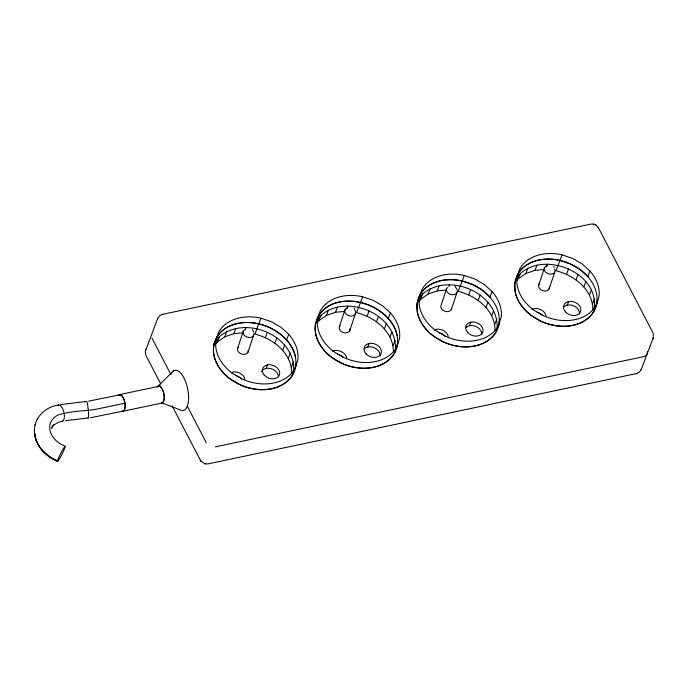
<?xml version="1.0" encoding="UTF-8"?>
<svg xmlns="http://www.w3.org/2000/svg" width="688" height="688" viewBox="0 0 688 688"><rect width="100%" height="100%" fill="white"/><g stroke="black" fill="none" stroke-linecap="round" stroke-linejoin="round"><path stroke-width="1.03" d="M34.4 430.679C34.202 417.143 46.044 406.531 58.893 404.957M65.059 446.254A8.583 0.757 -63.2 0 0 61.481 452.025A8.583 0.757 -63.2 0 0 57.801 460.023L57.697 461.356A8.505 0.748 -63.2 0 0 62.642 452.945A8.505 0.748 -63.2 0 0 65.059 446.254L60.51 443.958A22.076 16.71 20.9 0 1 59.813 414.365L68.396 412.508A37.118 10.053 -4.3 0 1 77.374 411.295L89.483 410.186A34.047 9.219 -4.3 0 0 98.332 408.792L125.035 403.177A8.583 3.638 78.1 0 0 118.972 395.093M162.076 314.459L159.564 315.809L157.724 318.269L145.228 351.706L145.933 355.447L160.76 383.981M636.753 373.541L639.264 372.191L641.104 369.731L653.29 337.825L653.213 333.327L598.543 227.909L595.782 224.976M213.796 345.058L214.26 343.544L213.581 345.307M237.73 347.947L243.346 331.083M247.947 352.316L253.562 335.452M339.425 326.525L345.049 309.66M349.65 330.902L355.266 314.038M446.71 288.332L441.094 305.197A5.573 4.094 18.4 0 0 445.007 311.294A5.573 4.094 18.4 0 0 451.62 308.551M451.311 309.566L456.927 292.701M538.885 284.6L544.509 267.735M549.11 288.977L554.726 272.104M215.421 344.559L217.331 342.005L219.343 336.724C245.22 314.571 295.04 335.357 293.767 370.471M217.331 342.005L224.692 336.836L226.705 331.564M224.692 336.836L233.834 333.68L235.846 328.408M245.47 329.225L246.141 327.471M232.071 373.833L232.742 372.079A8.935 6.76 20.9 0 1 244.885 379.122M260.95 318.2A42.364 32.069 20.9 0 0 218.311 332.923L215.851 340.938A42.364 32.069 20.9 0 0 232.785 373.541L242.262 379.036A42.364 32.069 20.9 0 0 295.367 367.856L297.827 359.85A42.364 32.069 20.9 0 0 288.728 334.316L280.893 327.239L271.416 321.743L260.95 318.2L254.878 334.101C272.818 338.496 291.703 352.892 291.643 372.862M265.344 337.645L267.357 332.364M274.822 343.14L276.834 337.86M266.101 368.441L267.443 364.924M282.656 350.209L284.669 344.937M286.578 339.941C276.645 329.285 262.558 323.102 248.05 322.483A42.364 32.069 20.9 0 0 216.161 338.556L213.701 346.563A42.364 32.069 20.9 0 0 230.635 379.174L240.112 384.669A42.364 32.069 20.9 0 0 293.217 373.489L295.677 365.474A42.364 32.069 20.9 0 0 286.578 339.941L288.728 334.316M288.315 358.379L290.336 353.107M291.42 367.091L293.441 361.811M292.761 373.102L293.432 371.348M317.753 322.294L321.038 315.31C346.915 293.148 396.744 313.934 395.471 349.048M319.026 320.582L326.387 315.422L328.408 310.142M326.387 315.422L335.529 312.266L337.55 306.986M346.838 308.688L347.844 306.048M362.645 296.777A42.364 32.069 20.9 0 0 320.015 311.509L317.555 319.516A42.364 32.069 20.9 0 0 334.488 352.127L343.966 357.622A42.364 32.069 20.9 0 0 397.071 346.434L399.53 338.427A42.364 32.069 20.9 0 0 390.423 312.894L382.588 305.825L373.12 300.321L362.645 296.777L356.573 312.679C374.521 317.073 393.407 331.478 393.347 351.439M367.048 316.222L369.06 310.942M376.517 321.717L378.538 316.437M367.796 347.019L369.138 343.501M384.36 328.795L386.372 323.515M388.273 318.527C376.026 305.377 357.201 298.773 339.451 301.998A42.364 32.069 20.9 0 0 317.865 317.134L315.405 325.149A42.364 32.069 20.9 0 0 332.338 357.751L341.816 363.247A42.364 32.069 20.9 0 0 394.921 352.067L397.38 344.06A42.364 32.069 20.9 0 0 388.273 318.527L390.423 312.894M390.019 336.965L392.031 331.685M393.123 345.668L395.136 340.397M418.786 301.808L420.686 299.254L422.707 293.974C448.576 271.82 498.404 292.606 497.132 327.72M420.686 299.254L428.056 294.086L430.069 288.814M428.056 294.086L437.198 290.929L439.211 285.658M448.834 286.475L449.505 284.72M464.305 275.449A42.364 32.069 20.9 0 0 421.675 290.173L419.216 298.188A42.364 32.069 20.9 0 0 436.149 330.79L445.626 336.286A42.364 32.069 20.9 0 0 498.731 325.106L501.191 317.099A42.364 32.069 20.9 0 0 492.092 291.566L484.249 284.488L474.78 278.993L464.305 275.449L458.242 291.342C476.182 295.745 495.068 310.142 495.007 330.111M468.709 294.894L470.721 289.614M478.186 300.389L480.198 295.109M469.457 325.691L470.807 322.165M486.02 307.459L488.033 302.187M489.942 297.19L482.099 290.121L472.63 284.626L462.155 281.074A42.364 32.069 20.9 0 0 419.525 295.806L417.066 303.812L417.401 312.464A42.364 32.069 20.9 0 0 433.999 336.423L443.476 341.919A42.364 32.069 20.9 0 0 496.581 330.73L499.041 322.724A42.364 32.069 20.9 0 0 489.942 297.19L492.092 291.566M491.679 315.629L493.692 310.357M494.784 324.34L496.796 319.06M517.213 280.36L520.506 273.385C546.169 250.544 600.633 273.661 593.925 309.763M518.485 278.657L525.856 273.497L527.868 268.217M525.856 273.497L534.997 270.332L537.01 265.061M546.298 266.763L547.304 264.123M562.105 254.852A42.364 32.069 20.9 0 0 519.474 269.584L517.015 277.591A42.364 32.069 20.9 0 0 533.948 310.193L543.425 315.697A42.364 32.069 20.9 0 0 596.53 304.509L598.99 296.502A42.364 32.069 20.9 0 0 589.891 270.969L582.048 263.891L572.579 258.396L562.105 254.852L556.033 270.754C573.981 275.148 592.867 289.553 592.807 309.514M566.508 274.297L568.52 269.017M575.976 279.792L577.997 274.512M567.256 305.094L568.606 301.576M583.82 286.862L585.832 281.59M587.741 276.593L579.898 269.524L570.429 264.029L559.955 260.485A42.364 32.069 20.9 0 0 517.324 275.209L514.865 283.215L515.2 291.875A42.364 32.069 20.9 0 0 531.798 315.826L541.275 321.322A42.364 32.069 20.9 0 0 594.38 310.142L596.84 302.127A42.364 32.069 20.9 0 0 587.741 276.593L589.891 270.969M589.478 295.032L591.491 289.76M592.583 303.743L594.595 298.463M145.538 350.175L145.839 349.392M157.423 319.06L157.724 318.269M641.104 369.731L641.405 368.94M652.989 338.608L653.29 337.825M51.583 428.676L52.684 425.906L52.064 427.214L53.896 424.78M35.002 425.021L35.552 423.662M37.066 419.809L37.608 418.45M215.525 341.841L219.343 336.724M317.228 320.419L321.038 315.31M418.889 299.091L422.707 293.974M516.688 278.494L520.506 273.385M157.956 386.217L173.514 370.884M53.501 425.175L58.575 422.157L62.72 421.151M162.385 314.373L590.88 224.099L593.598 224.142M161.542 314.614L162.841 314.244M205.23 463.858L207.948 463.901L637.286 373.386M635.987 373.756L636.443 373.627M119.6 394.594L160.39 386.002M119.884 394.792L88.52 401.173M122.808 411.269L162.557 402.901M215.404 446.839L643.435 356.702A7.078 5.358 20.9 0 0 647.451 351.68M60.725 404.578L86.662 401.405A8.591 0.765 84.2 0 1 88.288 410.323A8.505 0.757 84.2 0 1 87.995 417.539M65.429 420.652L88.236 418.02M90.481 417.745L122.627 411.226A8.505 3.603 78.1 0 0 125.035 403.177M534.997 270.332L544.26 269.498M437.198 290.929L446.46 290.087M335.529 312.266L344.8 311.423M233.834 333.68L243.096 332.837M594.303 224.314L595.928 225.053M200.75 460.831L204.525 463.686M593.434 224.099L594.355 224.331M204.474 463.669L205.394 463.901M57.543 460.891L51.763 457.976A35.458 26.841 20.9 0 1 34.555 429.114M454.906 286.165L457.185 289.682M354.036 308.181L355.558 311.458M252.333 329.595L253.7 332.012M553.677 266.471L554.313 267.331M598.242 227.444L598.543 227.909M172.12 405.868L200.578 460.556M200.285 460.091L200.999 461.235M151.945 338.075L170.977 374.719M187.256 406.066L206.297 442.711M157.199 387.052A8.566 3.629 78.1 0 1 162.351 389.262A8.566 3.629 78.1 0 1 163.916 400.33L163.374 401.663A8.566 3.629 78.1 0 1 161.714 402.772L180.127 409.85A20.528 8.695 78.1 0 0 186.517 407.898L187.807 404.707A20.528 8.695 78.1 0 0 184.066 378.176A20.528 8.695 78.1 0 0 171.725 372.879M499.479 319.911A42.484 32.155 20.9 0 1 445.815 342.968A42.484 32.155 20.9 0 1 423.946 289.605A42.484 32.155 20.9 0 1 490.148 297.147M397.716 342.289A42.484 32.155 20.9 0 1 336.716 360.787A42.484 32.155 20.9 0 1 332.519 304.13A42.484 32.155 20.9 0 1 397.208 335.495M295.986 363.711A42.484 32.155 20.9 0 1 234.986 382.21A42.484 32.155 20.9 0 1 230.79 325.553A42.484 32.155 20.9 0 1 295.479 356.917M597.244 300.278A42.484 32.155 20.9 0 1 542.849 322.061A42.484 32.155 20.9 0 1 521.968 268.776A42.484 32.155 20.9 0 1 587.948 276.55M61.8 421.366A8.505 3.612 77.4 0 0 64.147 413.316A8.583 3.646 77.4 0 0 57.981 405.258M34.925 433.956A34.606 26.196 20.9 0 0 51.798 458.44L57.5 461.321L51.789 458.346A34.821 26.359 20.9 0 1 34.804 433.715M332.519 351.319A8.935 6.76 20.9 0 1 346.589 357.7M337.541 354.26A8.935 6.76 20.9 0 1 343.398 357.657M364.322 348.773A8.935 6.76 20.9 0 1 374.444 347.853A8.935 6.76 20.9 0 1 380.017 355.885M355.524 311.913A5.573 4.094 18.4 0 1 351.551 316.102A5.573 4.094 18.4 0 1 345.032 312.524A5.573 4.094 18.4 0 1 347.87 307.717M349.9 328.778A5.573 4.094 18.4 0 1 343.346 332.622A5.573 4.094 18.4 0 1 340.087 325.656M121.819 411.089A8.497 3.595 78.1 0 0 125.13 405.757A8.497 3.595 78.1 0 0 121.613 395.514L120.581 394.774A8.497 3.595 78.1 0 0 118.723 394.981M434.18 329.991A8.935 6.76 20.9 0 1 448.249 336.372M439.202 332.932A8.935 6.76 20.9 0 1 445.059 336.329M465.982 327.445A8.935 6.76 20.9 0 1 476.105 326.525A8.935 6.76 20.9 0 1 481.677 334.557M457.185 290.577A5.573 4.094 18.4 0 1 450.623 294.43A5.573 4.094 18.4 0 1 447.363 287.455M157.518 386.699A8.497 3.595 78.1 0 1 163.417 392.065A8.497 3.595 78.1 0 1 162.239 402.609M531.979 309.394A8.935 6.76 20.9 0 1 546.048 315.775M537.001 312.335A8.935 6.76 20.9 0 1 542.858 315.732M563.782 306.848A8.935 6.76 20.9 0 1 573.904 305.928A8.935 6.76 20.9 0 1 579.477 313.96M554.554 268.879A5.573 4.094 18.4 0 1 551.905 274.056A5.573 4.094 18.4 0 1 544.672 270.96A5.573 4.094 18.4 0 1 547.33 265.792M549.359 286.853A5.573 4.094 18.4 0 1 542.806 290.697A5.573 4.094 18.4 0 1 539.547 283.731M235.838 375.682A8.935 6.76 20.9 0 1 241.694 379.079M261.543 371.632A8.935 6.76 20.9 0 1 270.539 368.527A8.935 6.76 20.9 0 1 278.244 375.485M253.82 333.336A5.573 4.094 18.4 0 1 246.579 336.922A5.573 4.094 18.4 0 1 244.971 329.543M248.205 350.201A5.573 4.094 18.4 0 1 241.643 354.045A5.573 4.094 18.4 0 1 238.392 347.079M365.99 353.77A8.935 6.76 20.9 0 0 380.842 354.062A8.935 6.76 20.9 0 0 371.314 343.303A8.935 6.76 20.9 0 0 365.99 353.77M467.651 332.433A8.935 6.76 20.9 0 0 482.503 332.725A8.935 6.76 20.9 0 0 472.974 321.975A8.935 6.76 20.9 0 0 467.651 332.433M565.45 311.845A8.935 6.76 20.9 0 0 580.302 312.137A8.935 6.76 20.9 0 0 570.773 301.378A8.935 6.76 20.9 0 0 565.45 311.845M264.287 375.184A8.935 6.76 20.9 0 0 279.139 375.476A8.935 6.76 20.9 0 0 269.61 364.726A8.935 6.76 20.9 0 0 264.287 375.184"/></g></svg>
